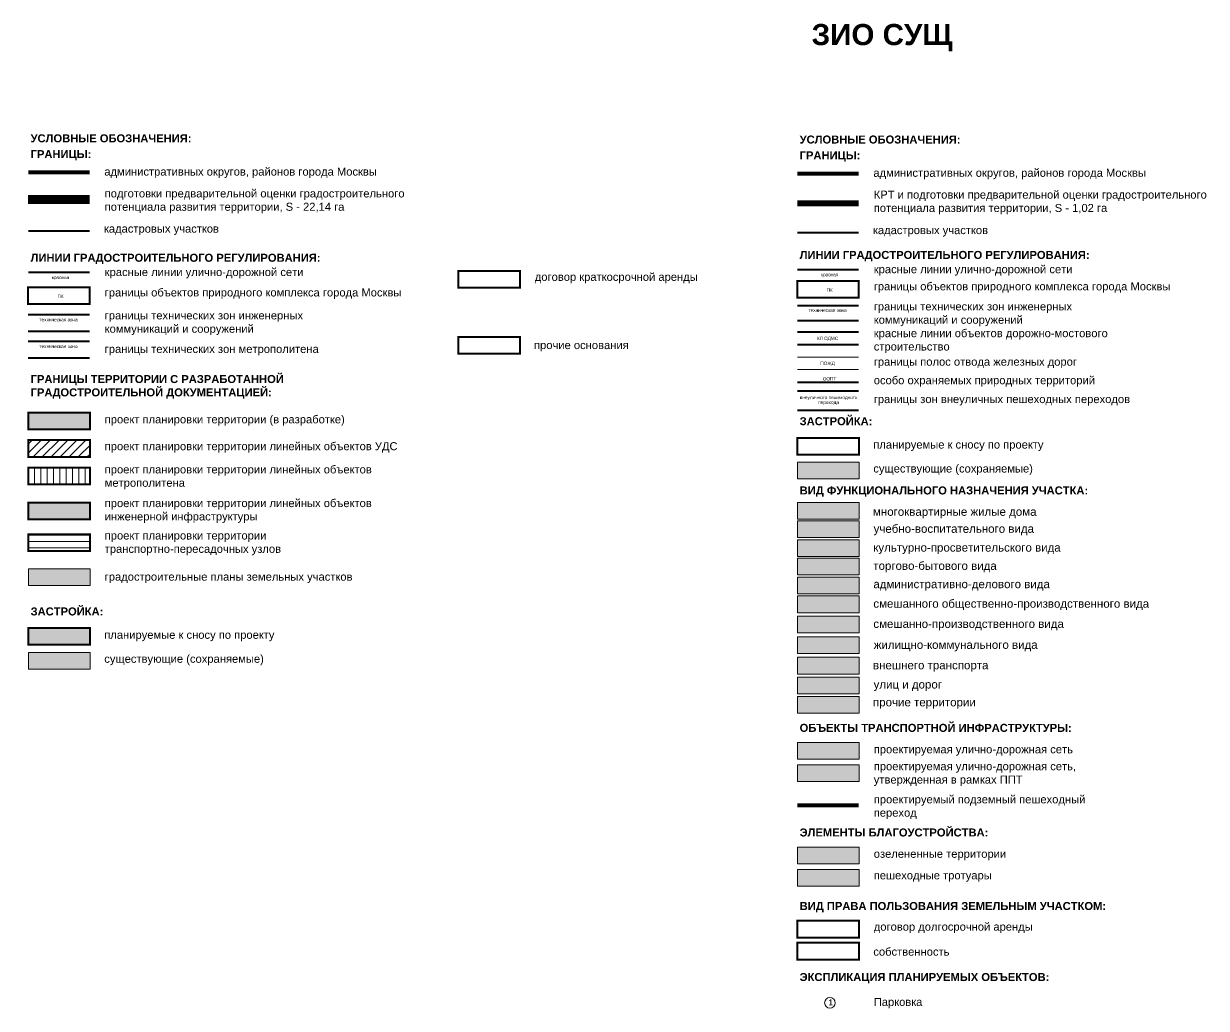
# Model space of a CAD drawing. Extents: x -129681 to -126463, y -103370 to -101447.
# Drawn here: x -127826 to -127235, y -101940 to -101447 of the extents above; entities that cross this region are included whole.
import ezdxf

# ---------------------------------------------------------------- set-up
doc = ezdxf.new("R2010")
doc.units = 0
doc.header["$MEASUREMENT"] = 0
for name, pattern in [('DASHED', [6, 4, -2]), ('JIS_02_1.0', [2, 1, -1]), ('L00s01s', [3, 3, 0]), ('L00s04s', [8, 6, -2]), ('L00s06s', [10, 6, -1, 0.5, -1, 0.5, -1])]:
    doc.linetypes.add(name, pattern=pattern)
for name, color, linetype, true_color in [('000_смеш_общ_производ', 253, 'Continuous', 0xad84ae), ('000_торгового бытового', 31, 'Continuous', 0xf4b598), ('Административные', 9, 'Continuous', 0xcbb2cc), ('Внешний транспорт', 253, 'Continuous', 0x999999), ('Жил-комм', 9, 'Continuous', 0xd7c6c1), ('Культур-просвет', 21, 'Continuous', 0xf99f9f), ('Многоквартирная', 41, 'Continuous', 0xf9e79f), ('прочие', 254, 'Continuous', 0xe0e0e0), ('Смеш_производственные', 9, 'Continuous', 0xb1b5e1), ('УДС', 7, 'Continuous', 0xfefefe), ('Учебно-воспитательные', 254, 'Continuous', 0xcde1b7)]:
    doc.layers.add(name, color=color, linetype=linetype, true_color=true_color)
for name, color, linetype, lineweight in [('18F', 1, 'L00s18b', 0), ('1B', 1, 'L00s01s', 0), ('29B', 1, 'L00s04s', 0), ('6B', 1, 'L00s06s', 0), ('_Нумерация_объект', 7, 'Continuous', 30), ('_условные_обозначения', 7, 'Continuous', 0), ('В_ЗАСТР_снос_Л', 2, 'DASHED', 50), ('Гр подготовки', 192, 'JIS_02_1.0', 50), ('ТЕКСТ_условные', 7, 'Continuous', 13), ('ТРАНС_Сущ_проезды_Л', 7, 'Continuous', 15), ('ТРАНС_Сущ_УДС_Л', 7, 'Continuous', 15)]:
    doc.layers.add(name, color=color, linetype=linetype, lineweight=lineweight)
for name, color, linetype, lineweight, true_color in [('БЛ_Пр_зелень_Ш', 64, 'Continuous', 9, 0x839c21), ('БЛ_Пр_тротуар_Ш', 51, 'Continuous', 9, 0xfdf0aa), ('ТРАНС_Сущ_УДС_Ш', 9, 'Continuous', 9, 0xc9c9c9)]:
    doc.layers.add(name, color=color, linetype=linetype, lineweight=lineweight, true_color=true_color)
doc.layers.add('ППТ_в разработке', color=30, linetype='Continuous')
doc.layers.add('ППТЛО_ИНЖ', color=12, linetype='Continuous')
doc.styles.add('PLANSHET', font='arial.ttf', dxfattribs={"height": 4})
doc.styles.get("Standard").update_dxf_attribs({"font": 'arial.ttf'})
doc.styles.add('УСЛОВКИ', font='calibri.ttf', dxfattribs={"height": 10})
doc.linetypes.add('L00s08t', pattern='A,10,[163,RED_LNS.shx,S=2,R=180,X=0,Y=2.5],10', length=20)
doc.linetypes.add('L00s18b', pattern='A,10,[165,RED_LNS.shx,S=2,R=0,X=0,Y=-2.5],10', length=20)

msp = doc.modelspace()

# ---------------------------------------------------------------- hatches: boundary and pattern name
at = {"layer": '000_смеш_общ_производ'}
h = msp.add_hatch(color=256, dxfattribs=at)
h.dxf.hatch_style = 1
h.paths.add_polyline_path([(-127439.1691217115, -101741.7860948517), (-127439.1691217115, -101733.4318476532), (-127408.3601627833, -101733.4318476532), (-127408.3601627833, -101741.7860948517)])
at = {"layer": '000_торгового бытового'}
h = msp.add_hatch(color=256, dxfattribs=at)
h.dxf.hatch_style = 1
h.paths.add_polyline_path([(-127439.1691217115, -101722.8617427141), (-127439.1691217115, -101714.5074955156), (-127408.3601627833, -101714.5074955156), (-127408.3601627833, -101722.8617427141)])
at = {"layer": 'Административные'}
h = msp.add_hatch(color=256, dxfattribs=at)
h.dxf.hatch_style = 1
h.paths.add_polyline_path([(-127439.1691217115, -101732.2903734143), (-127439.1691217115, -101723.9361262158), (-127408.3601627833, -101723.9361262158), (-127408.3601627833, -101732.2903734143)])
at = {"layer": 'БЛ_Пр_зелень_Ш'}
h = msp.add_hatch(color=256, dxfattribs=at)
h.dxf.hatch_style = 1
h.paths.add_polyline_path([(-127408.3601627833, -101859.0425841557), (-127439.1691217115, -101859.0425841557), (-127439.1691217115, -101867.3968313541), (-127408.3601627833, -101867.3968313541)])
at = {"layer": 'БЛ_Пр_тротуар_Ш'}
h = msp.add_hatch(color=256, dxfattribs=at)
h.dxf.hatch_style = 1
h.paths.add_polyline_path([(-127439.1691217115, -101870.1460402626), (-127408.3601627833, -101870.1460402626), (-127408.3601627833, -101878.5002874611), (-127439.1691217115, -101878.5002874611)])
at = {"layer": 'Внешний транспорт'}
h = msp.add_hatch(color=256, dxfattribs=at)
h.dxf.hatch_style = 1
h.paths.add_polyline_path([(-127408.3601627833, -101764.0763461489), (-127408.3601627833, -101772.4305933474), (-127439.1691217115, -101772.4305933474), (-127439.1691217115, -101764.0763461489)])
at = {"layer": 'Жил-комм'}
h = msp.add_hatch(color=256, dxfattribs=at)
h.dxf.hatch_style = 1
h.paths.add_polyline_path([(-127439.1691217115, -101753.8471376342), (-127408.3601627833, -101753.8471376342), (-127408.3601627833, -101762.2013848327), (-127439.1691217115, -101762.2013848327)])
at = {"layer": 'Культур-просвет'}
h = msp.add_hatch(color=256, dxfattribs=at)
h.dxf.hatch_style = 1
h.paths.add_polyline_path([(-127408.3601627833, -101713.7296560672), (-127439.1691217115, -101713.7296560672), (-127439.1691217115, -101705.3754088687), (-127408.3601627833, -101705.3754088687)])
at = {"layer": 'Многоквартирная'}
h = msp.add_hatch(color=256, dxfattribs=at)
h.dxf.hatch_style = 1
h.paths.add_polyline_path([(-127408.3601627833, -101686.6754684515), (-127439.1691217115, -101686.6754684515), (-127439.1691217115, -101695.02971565), (-127408.3601627833, -101695.02971565)])
at = {"layer": 'Многоквартирная', "true_color": 0xffadff}
h = msp.add_hatch(color=211, dxfattribs=at)
h.dxf.hatch_style = 1
h.paths.add_polyline_path([(-127439.1691217115, -101817.8304113014), (-127408.3601627833, -101817.8304113014), (-127408.3601627833, -101826.1846584999), (-127439.1691217115, -101826.1846584999)])
at = {"layer": 'ППТ_в разработке', "lineweight": 30, "transparency": 33554559}
h = msp.add_hatch(color=256, dxfattribs=at)
h.dxf.hatch_style = 1
h.paths.add_polyline_path([(-127823.682326268, -101650.1883192158), (-127792.8733673398, -101650.1883192158), (-127792.8733673398, -101641.8340720173), (-127823.682326268, -101641.8340720173)])
at = {"layer": 'ППТЛО_ИНЖ', "transparency": 33554559}
h = msp.add_hatch(color=256, dxfattribs=at)
h.dxf.hatch_style = 1
h.paths.add_polyline_path([(-127823.682326268, -101695.157580392), (-127792.8733673398, -101695.157580392), (-127792.8733673398, -101686.8033331935), (-127823.682326268, -101686.8033331935)])
h = msp.add_hatch(color=140, dxfattribs=at)
h.dxf.hatch_style = 1
h.paths.add_polyline_path([(-127823.682326268, -101728.1286606736), (-127792.8733673398, -101728.1286606736), (-127792.8733673398, -101719.7744134751), (-127823.682326268, -101719.7744134751)])
at = {"layer": 'прочие'}
h = msp.add_hatch(color=256, dxfattribs=at)
h.dxf.hatch_style = 1
h.paths.add_polyline_path([(-127439.1691217115, -101783.6930592321), (-127408.3601627833, -101783.6930592321), (-127408.3601627833, -101792.0473064306), (-127439.1691217115, -101792.0473064306)])
at = {"layer": 'Смеш_производственные'}
h = msp.add_hatch(color=256, dxfattribs=at)
h.dxf.hatch_style = 1
h.paths.add_polyline_path([(-127408.3601627833, -101743.4717621393), (-127408.3601627833, -101751.8260093378), (-127439.1691217115, -101751.8260093378), (-127439.1691217115, -101743.4717621393)])
at = {"layer": 'ТЕКСТ_условные'}
h = msp.add_hatch(dxfattribs=at)
h.set_pattern_fill('ANSI31', color=5)
h.set_pattern_definition([(45, (-128131.7877289982, -101772.3835584419), (-2.245064030267288, 2.245064030267288), [])])
h.paths.add_polyline_path([(-127823.682326268, -101663.8747164151), (-127792.8733673398, -101663.8747164151), (-127792.8733673398, -101655.5204692167), (-127823.682326268, -101655.5204692167)])
at = {"layer": 'ТЕКСТ_условные', "true_color": 0xb1a398}
h = msp.add_hatch(color=253, dxfattribs=at)
h.dxf.hatch_style = 1
h.paths.add_polyline_path([(-127439.1691217115, -101666.544637165), (-127408.3601627833, -101666.544637165), (-127408.3601627833, -101674.8988843634), (-127439.1691217115, -101674.8988843634)])
at = {"layer": 'ТЕКСТ_условные'}
h = msp.add_hatch(dxfattribs=at)
h.set_pattern_fill('ANSI31', color=4, angle=45)
h.set_pattern_definition([(90, (-128131.7877289982, -101880.78096839), (-3.175, 0), [])])
h.paths.add_polyline_path([(-127823.682326268, -101677.6403298483), (-127792.8733673398, -101677.6403298483), (-127792.8733673398, -101669.2860826498), (-127823.682326268, -101669.2860826498)])
h = msp.add_hatch(dxfattribs=at)
h.set_pattern_fill('ANSI31', color=190, angle=315)
h.set_pattern_definition([(0, (-128131.7877289982, -101880.78096839), (7e-16, 3.174999999999999), [])])
h.paths.add_polyline_path([(-127823.682326268, -101710.9322491707), (-127792.8733673398, -101710.9322491707), (-127792.8733673398, -101702.5780019722), (-127823.682326268, -101702.5780019722)])
at = {"layer": 'ТЕКСТ_условные', "true_color": 0xb1a398}
h = msp.add_hatch(color=253, dxfattribs=at)
h.dxf.hatch_style = 1
h.paths.add_polyline_path([(-127792.8733673398, -101749.4873144617), (-127823.682326268, -101749.4873144617), (-127823.682326268, -101757.8415616602), (-127792.8733673398, -101757.8415616602)])
h = msp.add_hatch(color=253, dxfattribs=at)
h.dxf.hatch_style = 1
h.paths.add_polyline_path([(-127823.682326268, -101761.6541241891), (-127792.8733673398, -101761.6541241891), (-127792.8733673398, -101770.0083713876), (-127823.682326268, -101770.0083713876)])
at = {"layer": 'ТРАНС_Сущ_УДС_Ш'}
h = msp.add_hatch(color=51, dxfattribs=at)
h.dxf.hatch_style = 1
h.paths.add_polyline_path([(-127408.3601627833, -101806.7269551944), (-127439.1691217115, -101806.7269551944), (-127439.1691217115, -101815.0812023929), (-127408.3601627833, -101815.0812023929)])
at = {"layer": 'УДС'}
h = msp.add_hatch(color=256, dxfattribs=at)
h.dxf.hatch_style = 1
h.paths.add_polyline_path([(-127408.3601627833, -101774.061546264), (-127408.3601627833, -101782.4157934625), (-127439.1691217115, -101782.4157934625), (-127439.1691217115, -101774.061546264)])
at = {"layer": 'Учебно-воспитательные'}
h = msp.add_hatch(color=256, dxfattribs=at)
h.dxf.hatch_style = 1
h.paths.add_polyline_path([(-127408.3601627833, -101695.9131127059), (-127439.1691217115, -101695.9131127059), (-127439.1691217115, -101704.2673599044), (-127408.3601627833, -101704.2673599044)])

# ---------------------------------------------------------------- linework, layer by layer
at = {"layer": '18F', "const_width": 1, "flags": 128}
for points in [[(-127823.8061992392, -101579.0689259885), (-127792.997240311, -101579.0689259885), (-127792.997240311, -101587.423173187), (-127823.8061992392, -101587.423173187)], [(-127439.2929946827, -101575.9922172861), (-127408.4840357545, -101575.9922172861), (-127408.4840357545, -101584.3464644846), (-127439.2929946827, -101584.3464644846)]]:
    msp.add_lwpolyline(points, close=True, dxfattribs=at)
at = {"layer": '1B', "const_width": 1, "flags": 128}
for points in [[(-127823.682326268, -101571.6896021038), (-127792.997240311, -101571.6896021038)], [(-127439.1691217115, -101570.2693889103), (-127408.4840357545, -101570.2693889103)]]:
    msp.add_lwpolyline(points, dxfattribs=at)
at = {"layer": '29B', "const_width": 1, "flags": 128}
for points in [[(-127408.4840357545, -101588.2357088081), (-127439.2929946827, -101588.2357088081)], [(-127792.997240311, -101592.7263089748), (-127823.8061992392, -101592.7263089748)], [(-127439.2929946827, -101595.7106545147), (-127408.4840357545, -101595.7106545147)], [(-127823.8061992392, -101601.0805561733), (-127792.997240311, -101601.0805561733)], [(-127408.4840357545, -101601.514639715), (-127439.2929946827, -101601.514639715)], [(-127792.997240311, -101606.0979904986), (-127823.8061992392, -101606.0979904986)], [(-127439.2929946827, -101607.7310852302), (-127408.4840357545, -101607.7310852302)], [(-127823.8061992392, -101614.452237697), (-127792.997240311, -101614.452237697)], [(-127408.4840357545, -101631.0249916522), (-127439.2929946827, -101631.0249916522)], [(-127439.2929946827, -101640.5393621512), (-127408.4840357545, -101640.5393621512)]]:
    msp.add_lwpolyline(points, dxfattribs=at)
at = {"layer": '6B', "const_width": 0.5}
for points in [[(-127408.4840357545, -101614.0084827272), (-127439.2929946827, -101614.0084827272)], [(-127439.2929946827, -101620.2249282424), (-127408.4840357545, -101620.2249282424)]]:
    msp.add_lwpolyline(points, dxfattribs=at)
at = {"layer": '_Нумерация_объект', "lineweight": 0}
msp.add_circle((-127422.9300053054, -101936.8002752361), 2.661547700947267, dxfattribs=at)
at = {"layer": '_условные_обозначения', "color": 1, "linetype": 'L00s08t', "const_width": 1, "flags": 128}
msp.add_lwpolyline([(-127439.1691217115, -101626.6754703936), (-127408.4840357545, -101626.6754703936)], dxfattribs=at)
at = {"layer": 'В_ЗАСТР_снос_Л', "const_width": 1}
for points in [[(-127439.1691217115, -101654.3778274376), (-127408.3601627833, -101654.3778274376), (-127408.3601627833, -101662.732074636), (-127439.1691217115, -101662.732074636)], [(-127823.682326268, -101749.4873144617), (-127792.8733673398, -101749.4873144617), (-127792.8733673398, -101757.8415616602), (-127823.682326268, -101757.8415616602)]]:
    msp.add_lwpolyline(points, close=True, dxfattribs=at)
at = {"layer": 'Гр подготовки', "ltscale": 4.5, "const_width": 4.5, "flags": 128}
msp.add_lwpolyline([(-127823.8062044758, -101535.1840613925), (-127793.1211185188, -101535.1840613925)], dxfattribs=at)
at = {"layer": 'Гр подготовки', "color": 18, "linetype": 'Continuous', "ltscale": 4.5, "true_color": 0x000000, "const_width": 3, "flags": 128}
msp.add_lwpolyline([(-127439.2929999193, -101537.1648954323), (-127408.6079139623, -101537.1648954323)], dxfattribs=at)
at = {"layer": 'ППТЛО_ИНЖ', "const_width": 1}
msp.add_lwpolyline([(-127823.682326268, -101695.157580392), (-127792.8733673398, -101695.157580392), (-127792.8733673398, -101686.8033331935), (-127823.682326268, -101686.8033331935)], close=True, dxfattribs=at)
at = {"layer": 'ППТЛО_ИНЖ', "color": 5, "lineweight": 0}
msp.add_lwpolyline([(-127823.682326268, -101728.1286606736), (-127792.8733673398, -101728.1286606736), (-127792.8733673398, -101719.7744134751), (-127823.682326268, -101719.7744134751)], close=True, dxfattribs=at)
at = {"layer": 'ТЕКСТ_условные', "color": 241, "const_width": 2}
for points in [[(-127823.682326268, -101521.6293742023), (-127792.997240311, -101521.6293742023)], [(-127439.1691217115, -101522.2247631743), (-127408.4840357545, -101522.2247631743)]]:
    msp.add_lwpolyline(points, dxfattribs=at)
at = {"layer": 'ТЕКСТ_условные', "color": 6, "const_width": 1.5}
msp.add_lwpolyline([(-127439.2929999193, -101537.1648954323), (-127408.6079139623, -101537.1648954323)], dxfattribs=at)
at = {"layer": 'ТЕКСТ_условные', "color": 5, "const_width": 1}
for points in [[(-127823.682326268, -101550.963913769), (-127792.997240311, -101550.963913769)], [(-127439.1691217115, -101551.7158988546), (-127408.4840357545, -101551.7158988546)]]:
    msp.add_lwpolyline(points, dxfattribs=at)
at = {"layer": 'ТЕКСТ_условные', "color": 215, "lineweight": 35, "true_color": 0xa953a0, "const_width": 1}
msp.add_lwpolyline([(-127608.6601931949, -101579.2593944063), (-127577.8512342667, -101579.2593944063), (-127577.8512342667, -101570.9051472078), (-127608.6601931949, -101570.9051472078)], close=True, dxfattribs=at)
at = {"layer": 'ТЕКСТ_условные', "color": 242, "lineweight": 35, "true_color": 0xcd2027, "const_width": 1}
msp.add_lwpolyline([(-127608.6601931949, -101612.3055777996), (-127577.8512342667, -101612.3055777996), (-127577.8512342667, -101603.9513306012), (-127608.6601931949, -101603.9513306012)], close=True, dxfattribs=at)
at = {"layer": 'ТЕКСТ_условные', "color": 30, "lineweight": 60, "true_color": 0xf26722, "const_width": 1}
msp.add_lwpolyline([(-127823.682326268, -101650.1883192158), (-127792.8733673398, -101650.1883192158), (-127792.8733673398, -101641.8340720173), (-127823.682326268, -101641.8340720173)], close=True, dxfattribs=at)
at = {"layer": 'ТЕКСТ_условные', "color": 5, "lineweight": 50, "const_width": 1}
msp.add_lwpolyline([(-127823.682326268, -101663.8747164151), (-127792.8733673398, -101663.8747164151), (-127792.8733673398, -101655.5204692167), (-127823.682326268, -101655.5204692167)], close=True, dxfattribs=at)
at = {"layer": 'ТЕКСТ_условные'}
for points in [[(-127439.1691217115, -101666.544637165), (-127408.3601627833, -101666.544637165), (-127408.3601627833, -101674.8988843634), (-127439.1691217115, -101674.8988843634)], [(-127439.1691217115, -101686.6754684515), (-127408.3601627833, -101686.6754684515), (-127408.3601627833, -101695.02971565), (-127439.1691217115, -101695.02971565)], [(-127439.1691217115, -101695.9131127059), (-127408.3601627833, -101695.9131127059), (-127408.3601627833, -101704.2673599044), (-127439.1691217115, -101704.2673599044)], [(-127439.1691217115, -101705.3754088687), (-127408.3601627833, -101705.3754088687), (-127408.3601627833, -101713.7296560672), (-127439.1691217115, -101713.7296560672)], [(-127439.1691217115, -101714.5074955156), (-127408.3601627833, -101714.5074955156), (-127408.3601627833, -101722.8617427141), (-127439.1691217115, -101722.8617427141)], [(-127439.1691217115, -101723.9361262158), (-127408.3601627833, -101723.9361262158), (-127408.3601627833, -101732.2903734143), (-127439.1691217115, -101732.2903734143)], [(-127439.1691217115, -101733.4318476532), (-127408.3601627833, -101733.4318476532), (-127408.3601627833, -101741.7860948517), (-127439.1691217115, -101741.7860948517)], [(-127439.1691217115, -101743.4717621393), (-127408.3601627833, -101743.4717621393), (-127408.3601627833, -101751.8260093378), (-127439.1691217115, -101751.8260093378)], [(-127439.1691217115, -101753.8471376342), (-127408.3601627833, -101753.8471376342), (-127408.3601627833, -101762.2013848327), (-127439.1691217115, -101762.2013848327)], [(-127823.682326268, -101761.6541241891), (-127792.8733673398, -101761.6541241891), (-127792.8733673398, -101770.0083713876), (-127823.682326268, -101770.0083713876)], [(-127439.1691217115, -101764.0763461489), (-127408.3601627833, -101764.0763461489), (-127408.3601627833, -101772.4305933474), (-127439.1691217115, -101772.4305933474)], [(-127439.1691217115, -101774.061546264), (-127408.3601627833, -101774.061546264), (-127408.3601627833, -101782.4157934625), (-127439.1691217115, -101782.4157934625)], [(-127439.1691217115, -101783.6930592321), (-127408.3601627833, -101783.6930592321), (-127408.3601627833, -101792.0473064306), (-127439.1691217115, -101792.0473064306)]]:
    msp.add_lwpolyline(points, close=True, dxfattribs=at)
at = {"layer": 'ТЕКСТ_условные', "color": 4, "lineweight": 50, "const_width": 1}
msp.add_lwpolyline([(-127823.682326268, -101677.6403298483), (-127792.8733673398, -101677.6403298483), (-127792.8733673398, -101669.2860826498), (-127823.682326268, -101669.2860826498)], close=True, dxfattribs=at)
at = {"layer": 'ТЕКСТ_условные', "color": 190, "lineweight": 50, "const_width": 1}
msp.add_lwpolyline([(-127823.682326268, -101710.9322491707), (-127792.8733673398, -101710.9322491707), (-127792.8733673398, -101702.5780019722), (-127823.682326268, -101702.5780019722)], close=True, dxfattribs=at)
at = {"layer": 'ТЕКСТ_условные', "color": 1, "const_width": 2}
msp.add_lwpolyline([(-127439.1691217115, -101838.0674586413), (-127408.4840357545, -101838.0674586413)], dxfattribs=at)
at = {"layer": 'ТЕКСТ_условные', "color": 30, "lineweight": 35, "true_color": 0xf8991e, "const_width": 1}
msp.add_lwpolyline([(-127439.1691217115, -101904.1808732764), (-127408.3601627833, -101904.1808732764), (-127408.3601627833, -101895.826626078), (-127439.1691217115, -101895.826626078)], close=True, dxfattribs=at)
at = {"layer": 'ТЕКСТ_условные', "color": 3, "lineweight": 35, "const_width": 1}
msp.add_lwpolyline([(-127439.1691217115, -101915.1735750499), (-127408.3601627833, -101915.1735750499), (-127408.3601627833, -101906.8193278514), (-127439.1691217115, -101906.8193278514)], close=True, dxfattribs=at)
at = {"layer": 'ТРАНС_Сущ_проезды_Л', "lineweight": 0}
for points in [[(-127439.1691217115, -101817.8304113014), (-127408.3601627833, -101817.8304113014), (-127408.3601627833, -101826.1846584999), (-127439.1691217115, -101826.1846584999)], [(-127439.1691217115, -101870.1460402626), (-127408.3601627833, -101870.1460402626), (-127408.3601627833, -101878.5002874611), (-127439.1691217115, -101878.5002874611)]]:
    msp.add_lwpolyline(points, close=True, dxfattribs=at)
at = {"layer": 'ТРАНС_Сущ_УДС_Л', "lineweight": 0}
for points in [[(-127439.1691217115, -101806.7269551944), (-127408.3601627833, -101806.7269551944), (-127408.3601627833, -101815.0812023929), (-127439.1691217115, -101815.0812023929)], [(-127439.1691217115, -101859.0425841557), (-127408.3601627833, -101859.0425841557), (-127408.3601627833, -101867.3968313541), (-127439.1691217115, -101867.3968313541)]]:
    msp.add_lwpolyline(points, close=True, dxfattribs=at)

# ---------------------------------------------------------------- texts
at = {"char_height": 4, "attachment_point": 1}
for s, width, insert in [('{\\fArial|b1|i0|c204|p34;УСЛОВНЫЕ ОБОЗНАЧЕНИЯ:}', 171.0763829423422, (-127822.5847236896, -101502.6149092159)), ('{\\fArial|b1|i0|c204|p34;УСЛОВНЫЕ ОБОЗНАЧЕНИЯ:}', 171.0763829423422, (-127438.0715191331, -101503.2102981879)), ('{\\fArial|b1|i0|c204|p34;ГРАНИЦЫ:}', 171.0763829423422, (-127822.5847236896, -101510.5032276282)), ('{\\fArial|b1|i0|c204|p34;ГРАНИЦЫ:}', 171.0763829423422, (-127438.0715191331, -101511.0986166002)), ('подготовки предварительной оценки градостроительного потенциала развития территории, S - 22,14 га', 171.0763829423422, (-127785.5254188095, -101530.1648290804)), ('КРТ и подготовки предварительной оценки градостроительного потенциала развития территории, S - 1,02 га', 171.0763829423422, (-127401.012214253, -101530.7602180524)), ('{\\fArial|b1|i0|c204|p34;ЛИНИИ ГРАДОСТРОИТЕЛЬНОГО РЕГУЛИРОВАНИЯ:}', 171.0763829423422, (-127438.0715191331, -101560.9079781371)), ('{\\fArial|b1|i0|c204|p34;ЛИНИИ ГРАДОСТРОИТЕЛЬНОГО РЕГУЛИРОВАНИЯ:}', 171.0763829423422, (-127822.5847236896, -101562.3281913306)), ('красные линии улично-дорожной сети', 171.0763829423422, (-127785.5254188095, -101569.4743583659)), ('красные линии улично-дорожной сети', 171.0763829423422, (-127401.012214253, -101568.0541451724)), ('границы объектов природного комплекса города Москвы', 171.0763829423422, (-127401.012214253, -101576.6063947577)), ('границы объектов природного комплекса города Москвы', 171.0763829423422, (-127785.5254188095, -101579.6831034601)), ('границы технических зон инженерных коммуникаций и сооружений', 133.5425604071918, (-127401.012214253, -101586.6568164652)), ('границы технических зон инженерных коммуникаций и сооружений', 133.5425604071918, (-127785.5254188095, -101591.1474166319)), ('красные линии объектов дорожно-мостового строительство', 133.5425604071918, (-127401.012214253, -101600.04353536)), ('границы технических зон метрополитена', 133.5425604071918, (-127785.5254188095, -101607.9245347878)), ('границы полос отвода железных дорог', 133.5425604071918, (-127401.012214253, -101614.2847343352)), ('{\\fArial|b1|i0|c204|p34;\\H1.00001x;\\C7;ГРАНИЦЫ ТЕРРИТОРИИ С РАЗРАБОТАННОЙ ГРАДОСТРОИТЕЛЬНОЙ ДОКУМЕНТАЦИЕЙ\\H0.99999x;\\C256;:}', 171.0763829423422, (-127822.5847236896, -101622.9755639027)), ('{\\C7;особо охраняемых природных территорий}', 171.0763829423422, (-127401.012214253, -101623.5567620308)), ('границы зон внеуличных пешеходных переходов', 133.5425604071918, (-127401.012214253, -101632.9862138284)), ('{\\H1.00001x;\\C7;проект планировки территории (в разработке)}', 133.5425604071918, (-127785.5254188095, -101643.0960796319)), ('{\\fArial|b1|i0|c204|p34;ЗАСТРОЙКА:}', 171.0763829423422, (-127438.0715191331, -101644.0451633503)), ('{\\H1.00001x;\\C7;проект планировки территории линейных объектов УДС}', 147.1512893690579, (-127785.5254188095, -101656.5440246423)), ('{\\H1.00001x;\\C7;проект планировки территории линейных объектов метрополитена}', 164.8388082517296, (-127785.5254188095, -101668.1472595223)), ('{\\fArial|b1|i0|c204|p34;\\H1.00001x;\\C7;ВИД ФУНКЦИОНАЛЬНОГО НАЗНАЧЕНИЯ УЧАСТКА\\H0.99999x;\\C256;:}', 171.0763829423422, (-127438.0715191331, -101678.6572293576)), ('{\\H1.00001x;\\C7;проект планировки территории линейных объектов инженерной инфраструктуры}', 133.5425604071918, (-127785.5254188095, -101684.9916022457)), ('{\\H1.00001x;\\C7;проект планировки территории транспортно-пересадочных узлов}', 133.5425604071918, (-127785.5254188095, -101701.189826566)), ('{\\H1.00001x;\\C7;градостроительные планы земельных участков}', 133.5425604071918, (-127785.5254188095, -101721.7691538719)), ('{\\fArial|b1|i0|c204|p34;ЗАСТРОЙКА:}', 171.0763829423422, (-127822.5847236896, -101739.1546503745)), ('{\\fArial|b1|i0|c204|p34;ОБЪЕКТЫ ТРАНСПОРТНОЙ ИНФРАСТРУКТУРЫ:}', 171.0763829423422, (-127438.0715191331, -101797.3521957561)), ('проектируемая улично-дорожная сеть', 133.5425604071918, (-127401.012214253, -101808.0758206326)), ('проектируемая улично-дорожная сеть, утвержденная в рамках ППТ', 133.5425604071918, (-127401.012214253, -101816.544209896)), ('проектируемый подземный пешеходный \\Pпереход', 133.5425604071918, (-127401.012214253, -101833.0897621851)), ('{\\fArial|b1|i0|c204|p34;ЭЛЕМЕНТЫ БЛАГОУСТРОЙСТВА:}', 171.0763829423422, (-127438.0715191331, -101849.6678247174)), ('озелененные территории', 133.5425604071918, (-127401.012214253, -101860.3087982707)), ('пешеходные тротуары', 133.5425604071918, (-127401.012214253, -101871.0759646501)), ('{\\fArial|b1|i0|c204|p34;ВИД ПРАВА ПОЛЬЗОВАНИЯ ЗЕМЕЛЬНЫМ УЧАСТКОМ:}', 171.0763829423422, (-127438.0715191331, -101886.4249893378)), ('{\\fArial|b1|i0|c204|p34;ЭКСПЛИКАЦИЯ ПЛАНИРУЕМЫХ ОБЪЕКТОВ:}', 171.0763829423422, (-127438.0715191331, -101921.9430455244)), ('Парковка', 133.5425604071918, (-127401.012214253, -101934.3795806605))]:
    msp.add_mtext_dynamic_manual_height_columns(s, width=width, gutter_width=12.5, heights=[0], dxfattribs=dict(at, insert=insert))
at = {"layer": '18F', "char_height": 1.7, "width": 27.57844394901601, "attachment_point": 1, "style": 'PLANSHET'}
for s, insert in [('\\pxsm0.85;{\\H1.00001x;\\C7;\\P\\ps*,qc;\\Ftxt|c204;\\C256;красная}', (-127436.9015796294, -101569.4776913353)), ('\\pxsm0.85;{\\H1.00001x;\\C7;\\P\\ps*,qc;\\Ftxt|c204;\\C256;красная}', (-127821.4147841859, -101570.8979045288)), ('\\pxsm0.85;{\\fArial|b0|i0|c204|p34;\\H1.00001x;\\C7;\\P\\ps*,qc;\\Ftxt|c204;\\C256;ПК}', (-127821.4147841859, -101580.3092631169)), ('\\pxsm0.85;{\\fArial|b0|i0|c204|p34;\\H1.00001x;\\C7;\\P\\ps*,qc;\\Ftxt|c204;\\C256;ПК}', (-127436.9015796294, -101577.2325544145)), ('\\pxsm0.85;{\\H1.00001x;\\C7;\\P\\ps*,qc;\\Ftxt|c204;\\C256;ООПТ}', (-127436.9015796294, -101621.5668290507))]:
    msp.add_mtext(s, dxfattribs=dict(at, insert=insert))
at = {"layer": '29B', "char_height": 1.7, "style": 'PLANSHET'}
for s, insert, width, attachment_point in [('\\pxsm0.85;{\\fArial|b0|i0|c204|p34;\\H1.00001x;\\C7;\\P\\ps*,qc;\\Ftxt|c204;\\C256;техническая зона}', (-127436.9015796294, -101587.2538789199), 25.58123592481047, 1), ('\\pxsm0.85;{\\fArial|b0|i0|c204|p34;\\H1.00001x;\\C7;\\P\\ps*,qc;\\Ftxt|c204;\\C256;техническая зона}', (-127821.4147841859, -101592.0182652894), 25.58123592481047, 1), ('\\pxsm0.85;{\\fArial|b0|i0|c204|p34;\\H1.00001x;\\C7;\\P\\ps*,qc;\\Ftxt|c204;\\C256;техническая зона}', (-127821.4147841859, -101605.3899468132), 25.58123592481047, 1), ('\\pxsm0.85;{\\H1.00001x;\\C7;\\P\\ps*,qc;\\Ftxt|c204;\\C256;КЛ ОДМС}', (-127436.9015796294, -101601.3821561082), 25.58123592481047, 1), ('\\pxsm0.85;{\\H1.00001x;\\C7;\\P\\ps*,qc;\\Ftxt|c204;\\C256;ПОЖД}', (-127436.9015796294, -101613.8759991204), 25.58123592481047, 1), ('\\pxsm0.85;{\\H1.00001x;\\C7;\\P\\ps*;\\Ftxt|c204;\\C256;внеуличного пешеходного перехода}', (-127423.611914199, -101634.4149944387), 32.25604915832264, 5)]:
    msp.add_mtext(s, dxfattribs=dict(at, insert=insert, width=width, attachment_point=attachment_point))
at = {"layer": '_Нумерация_объект', "insert": (-127423.7193431459, -101935.1069631642), "char_height": 3, "attachment_point": 1}
msp.add_mtext_dynamic_manual_height_columns('1', width=4.346625095946365, gutter_width=12.5, heights=[0], dxfattribs=at)
at = {"layer": 'ТЕКСТ_условные', "color": 7, "transparency": 33554687, "style": 'PLANSHET'}
for s, height, p in [('административных округов, районов города Москвы', 4, (-127785.7273287686, -101523.2526693282)), ('административных округов, районов города Москвы', 4, (-127401.2141242121, -101523.8480583002)), ('кадастровых участков', 4, (-127785.8957850811, -101551.7650225506)), ('кадастровых участков', 4, (-127401.3825805246, -101552.5170076361)), ('договор краткосрочной аренды', 4, (-127570.49742827, -101575.8854145471)), ('прочие основания ', 4, (-127570.8792711061, -101609.9846822727)), ('планируемые к сносу по проекту  ', 4, (-127401.2309679734, -101659.7201528964)), ('существующие (сохраняемые) ', 4, (-127401.2309679734, -101671.709128019)), ('многоквартирные жилые дома', 4.115999999999999, (-127401.3994263637, -101693.3371331242)), ('учебно-воспитательного вида', 4.115999999999999, (-127401.0990089012, -101701.8352144096)), ('культурно-просветительского вида', 4.115999999999999, (-127401.2309679735, -101711.2357367187)), ('торгово-бытового вида', 4.115999999999999, (-127401.2309679735, -101720.3678233657)), ('административно-делового вида', 4.115999999999999, (-127401.2141221344, -101729.5275081606)), ('смешанного общественно-производственного вида', 4.115999999999999, (-127401.2309679735, -101739.2852588619)), ('смешанно-производственного вида', 4.115999999999999, (-127401.2309679735, -101749.3915034257)), ('планируемые к сносу по проекту  ', 4, (-127785.7441725299, -101754.8296399205)), ('жилищно-коммунального вида', 4.115999999999999, (-127401.0063567866, -101759.8509883653)), ('существующие (сохраняемые) ', 4, (-127785.7441725299, -101766.8186150431)), ('внешнего транспорта', 4.115999999999999, (-127401.3881958043, -101770.0706299497)), ('улиц и дорог', 4.115999999999999, (-127401.0990089012, -101779.6901508533)), ('прочие территории', 4.115999999999999, (-127401.3881958043, -101788.5821008523)), ('договор долгосрочной аренды', 4, (-127401.0063567866, -101900.7517452533)), ('собственность', 4, (-127401.2309702196, -101913.2505961812))]:
    msp.add_text(s, height=height, dxfattribs=at).set_placement(p)
at = {"layer": 'ТЕКСТ_условные', "transparency": 33554687, "insert": (-127432.0781549219, -101447.4439608766), "char_height": 10.58400000000029, "attachment_point": 1, "style": 'УСЛОВКИ'}
msp.add_mtext_dynamic_manual_height_columns('{\\fArial|b1|i0|c204|p34;ЗИО СУЩ}', width=286.1548443734828, gutter_width=30, heights=[0], dxfattribs=at)

doc.saveas('drawing.dxf')
